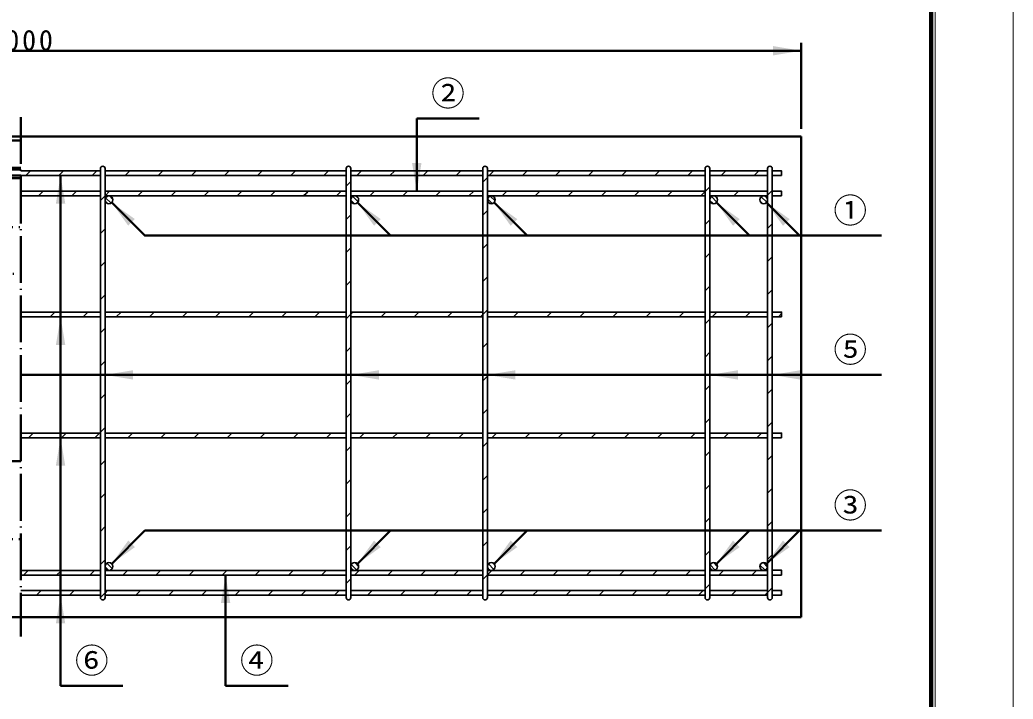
# Model space of a CAD drawing. Units: millimetres, scale not verified. Extents: x -2102 to 2102, y -1485 to 1485.
# Drawn here: x 830 to 2102, y -644 to 226 of the extents above; entities that cross this region are included whole.
import ezdxf
from ezdxf.enums import TextEntityAlignment as Align

# ---------------------------------------------------------------- set-up
doc = ezdxf.new("R2010")
doc.units = ezdxf.units.MM
doc.header["$LTSCALE"] = 5
doc.linetypes.add('DOTTED', pattern=[1.75, 0.25, -1.5])
doc.linetypes.add('LONG_DASHED_DOTTED', pattern=[15.25, 12, -1.5, 0.25, -1.5])
doc.layers.add('0-0_V-nasSTD', color=7, linetype='Continuous', lineweight=35)
doc.layers.add('0-1_0', color=7, linetype='Continuous', lineweight=35)
doc.styles.add('ＭＳ ゴシック', font='')
doc.styles.get('ＭＳ ゴシック').set_extended_font_data('MS Gothic')

msp = doc.modelspace()

# ---------------------------------------------------------------- linework, layer by layer
at = {"layer": '0-0_V-nasSTD', "linetype": 'LONG_DASHED_DOTTED', "lineweight": 50}
msp.add_line((830.762, 101.66), (830.762, -564.34), dxfattribs=at)
at = {"layer": '0-0_V-nasSTD', "lineweight": 50}
for p, q in [((1338.262, 99.661), (1338.262, 6.614)), ((881.762, -627.34), (881.762, 26.66)), ((1304.724, -50.348), (1262.298, -7.921)), ((1479.724, -50.348), (1437.298, -7.921)), ((1764.724, -50.348), (1722.298, -7.921)), ((1828.724, -50.348), (1786.298, -7.921)), ((1933.762, -228.84), (830.762, -228.84)), ((989.724, -428.418), (947.298, -470.844)), ((1933.762, -428.418), (989.724, -428.418)), ((1304.724, -428.418), (1262.298, -470.844)), ((1479.724, -428.418), (1437.298, -470.844)), ((1764.724, -428.418), (1722.298, -470.844)), ((1828.724, -428.418), (1786.298, -470.844)), ((1093.262, -627.34), (1093.262, -485.38))]:
    msp.add_line(p, q, dxfattribs=at)
at = {"layer": '0-0_V-nasSTD'}
for p, q in [((944.317, 0.583), (948.732, -3.831)), ((1432.384, 0.42), (1438.569, -5.764)), ((939.539, -1.709), (946.439, -8.609)), ((1253.782, -4.825), (1258.323, -9.366)), ((1256.15, -0.122), (1263.026, -6.998)), ((1428.911, -3.177), (1434.971, -9.238)), ((1713.84, -5.264), (1717.884, -9.308)), ((1715.92, -0.273), (1722.876, -7.229)), ((1777.947, -5.731), (1781.417, -9.201)), ((1779.711, -0.425), (1786.724, -7.437)), ((941.216, -470.077), (948.066, -476.926)), ((1258.717, -469.38), (1263.762, -474.425)), ((1436.046, -469.932), (1438.211, -472.097)), ((1718.353, -469.397), (1723.746, -474.789)), ((1782.03, -469.434), (1787.709, -475.112)), ((938.773, -474.705), (943.438, -479.369)), ((1254.331, -472.065), (1261.078, -478.812)), ((1430.061, -471.018), (1437.124, -478.081)), ((1714.206, -472.321), (1720.822, -478.936)), ((1778.1, -472.575), (1784.568, -479.043))]:
    msp.add_line(p, q, dxfattribs=at)
at = {"layer": '0-0_V-nasSTD', "lineweight": 18}
for points in [[(-2102.5, -1485), (-2102.5, 1485), (2102.5, 1485), (2102.5, -1485)], [(-2002.5, -1385), (-2002.5, 1385), (2002.5, 1385), (2002.5, -1385)]]:
    msp.add_lwpolyline(points, close=True, dxfattribs=at)
at = {"layer": '0-0_V-nasSTD', "lineweight": 100}
msp.add_lwpolyline([(-1997.5, 1380), (-1997.5, -1380), (1997.5, -1380), (1997.5, 1380)], close=True, dxfattribs=at)
at = {"layer": '0-0_V-nasSTD', "lineweight": 50}
msp.add_lwpolyline([(1933.762, -50.348), (989.724, -50.348), (947.298, -7.921)], dxfattribs=at)
at = {"layer": '0-0_V-nasSTD'}
for centre, start, end in [((943.762, -4.386), 180, 90), ((943.762, -4.386), 90, 180), ((1258.762, -4.386), 90, 180), ((1258.762, -4.386), 180, 90), ((1433.762, -4.386), 90, 180), ((1433.762, -4.386), 180, 90), ((1718.762, -4.386), 90, 180), ((1718.762, -4.386), 180, 90), ((1782.762, -4.386), 90, 0), ((1782.762, -4.386), 0, 90), ((943.762, -474.38), 270, 180), ((1258.762, -474.38), 270, 180), ((1433.762, -474.38), 270, 180), ((1718.762, -474.38), 270, 180), ((1782.762, -474.38), 0, 270), ((943.762, -474.38), 180, 270), ((1258.762, -474.38), 180, 270), ((1433.762, -474.38), 180, 270), ((1718.762, -474.38), 180, 270), ((1782.762, -474.38), 270, 0)]:
    msp.add_arc(centre, 5, start, end, dxfattribs=at)
for points in [[(1794.762, 180.66), (1794.762, 192.66), (1830.762, 186.66)], [(1332.262, 42.614), (1338.262, 6.614), (1344.262, 42.614)], [(875.762, -9.34), (881.762, 26.66), (887.762, -9.34)], [(947.298, -7.921), (968.511, -37.62), (976.996, -29.134)], [(1262.298, -7.921), (1283.511, -37.62), (1291.996, -29.134)], [(1437.298, -7.921), (1458.511, -37.62), (1466.996, -29.134)], [(1722.298, -7.921), (1743.511, -37.62), (1751.996, -29.134)], [(1786.298, -7.921), (1807.511, -37.62), (1815.996, -29.134)], [(875.762, -190.34), (881.762, -154.34), (887.762, -190.34)], [(938.762, -228.84), (974.762, -234.84), (974.762, -222.84)], [(1253.762, -228.84), (1289.762, -234.84), (1289.762, -222.84)], [(1428.762, -228.84), (1464.762, -234.84), (1464.762, -222.84)], [(1713.762, -228.84), (1749.762, -234.84), (1749.762, -222.84)], [(1793.762, -228.84), (1829.762, -234.84), (1829.762, -222.84)], [(875.762, -345.34), (881.762, -309.34), (887.762, -345.34)], [(947.298, -470.844), (968.511, -441.146), (976.996, -449.631)], [(1262.298, -470.844), (1283.511, -441.146), (1291.996, -449.631)], [(1437.298, -470.844), (1458.511, -441.146), (1466.996, -449.631)], [(1722.298, -470.844), (1743.511, -441.146), (1751.996, -449.631)], [(1786.298, -470.844), (1807.511, -441.146), (1815.996, -449.631)], [(1087.262, -521.38), (1093.262, -485.38), (1099.262, -521.38)], [(875.762, -547.34), (881.762, -511.34), (887.762, -547.34)]]:
    msp.add_solid(points, dxfattribs=at)
at = {"layer": '0-1_0', "lineweight": 50}
for p, q in [((1830.762, 86.66), (1830.762, 196.66)), ((-169.238, 186.66), (1830.762, 186.66)), ((1338.262, 99.661), (1418.262, 99.661)), ((-161.238, 76.66), (1830.762, 76.66)), ((1830.762, 76.66), (1830.762, -539.34)), ((-161.238, 71.66), (830.762, 71.66)), ((-169.238, 36.675), (830.762, 36.675)), ((-169.238, 34.66), (830.762, 34.66)), ((-169.238, 26.66), (830.762, 26.66)), ((-169.238, 23.302), (830.762, 23.302)), ((-49.238, -339.34), (830.762, -339.34)), ((-169.238, -539.34), (1830.762, -539.34)), ((881.762, -627.34), (961.762, -627.34)), ((1093.262, -627.34), (1173.262, -627.34))]:
    msp.add_line(p, q, dxfattribs=at)
at = {"layer": '0-1_0'}
for p, q in [((830.762, 32.66), (932.762, 32.66)), ((830.762, 26.66), (932.762, 26.66)), ((837.237, 26.66), (843.237, 32.66)), ((879.663, 26.66), (885.663, 32.66)), ((922.089, 26.66), (928.089, 32.66)), ((932.762, -514.34), (932.762, 35.66)), ((938.762, 35.66), (938.762, -514.34)), ((938.762, 32.66), (1247.762, 32.66)), ((938.762, 26.66), (1247.762, 26.66)), ((964.516, 26.66), (967.62, 29.763)), ((970.516, 32.66), (967.62, 29.763)), ((1006.942, 26.66), (1012.942, 32.66)), ((1049.369, 26.66), (1055.369, 32.66)), ((1091.795, 26.66), (1097.795, 32.66)), ((1134.222, 26.66), (1140.222, 32.66)), ((1176.648, 26.66), (1182.648, 32.66)), ((1219.074, 26.66), (1225.074, 32.66)), ((1247.762, -514.34), (1247.762, 35.66)), ((1253.762, 35.66), (1253.762, -514.34)), ((1253.762, 32.66), (1422.762, 32.66)), ((1253.762, 26.66), (1422.762, 26.66)), ((1261.501, 26.66), (1267.501, 32.66)), ((1303.927, 26.66), (1309.927, 32.66)), ((1346.354, 26.66), (1352.354, 32.66)), ((1388.78, 26.66), (1394.78, 32.66)), ((1422.762, -514.34), (1422.762, 35.66)), ((1428.762, 35.66), (1428.762, -514.34)), ((1428.762, 32.66), (1707.762, 32.66)), ((1428.762, 26.66), (1707.762, 26.66)), ((1437.206, 32.66), (1431.206, 26.66)), ((1479.633, 32.66), (1473.633, 26.66)), ((1522.059, 32.66), (1516.059, 26.66)), ((1564.486, 32.66), (1558.486, 26.66)), ((1600.912, 26.66), (1606.912, 32.66)), ((1643.338, 26.66), (1649.338, 32.66)), ((1685.765, 26.66), (1691.765, 32.66)), ((1707.762, -514.34), (1707.762, 35.66)), ((1713.762, 35.66), (1713.762, -514.34)), ((1713.762, 32.66), (1787.762, 32.66)), ((1713.762, 26.66), (1787.762, 26.66)), ((1728.191, 26.66), (1734.191, 32.66)), ((1770.618, 26.66), (1776.618, 32.66)), ((1787.762, -514.34), (1787.762, 35.66)), ((1793.762, 35.66), (1793.762, -514.34)), ((1793.762, 26.66), (1805.762, 26.66)), ((1253.762, 18.922), (1247.762, 12.922)), ((1428.762, 24.216), (1422.762, 18.216)), ((830.762, 6.614), (932.762, 6.614)), ((830.762, 0.614), (932.762, 0.614)), ((853.618, 0.614), (859.618, 6.614)), ((896.044, 0.614), (902.044, 6.614)), ((938.762, 0.906), (932.762, -5.094)), ((938.762, 6.614), (1247.762, 6.614)), ((944.47, 6.614), (938.762, 0.906)), ((938.762, 0.614), (1247.762, 0.614)), ((986.897, 6.614), (980.897, 0.614)), ((1023.323, 0.614), (1029.323, 6.614)), ((1065.75, 0.614), (1071.75, 6.614)), ((1108.176, 0.614), (1114.176, 6.614)), ((1150.602, 0.614), (1156.602, 6.614)), ((1193.029, 0.614), (1196.301, 3.887)), ((1199.029, 6.614), (1196.301, 3.887)), ((1235.455, 0.614), (1241.455, 6.614)), ((1253.762, 6.614), (1422.762, 6.614)), ((1253.762, 0.614), (1422.762, 0.614)), ((1277.882, 0.614), (1283.882, 6.614)), ((1320.308, 0.614), (1326.308, 6.614)), ((1362.734, 0.614), (1368.734, 6.614)), ((1405.161, 0.614), (1411.161, 6.614)), ((1428.762, 6.614), (1707.762, 6.614)), ((1428.762, 0.614), (1707.762, 0.614)), ((1447.587, 0.614), (1453.587, 6.614)), ((1496.014, 6.614), (1490.014, 0.614)), ((1538.44, 6.614), (1532.44, 0.614)), ((1574.866, 0.614), (1580.866, 6.614)), ((1617.293, 0.614), (1623.293, 6.614)), ((1659.719, 0.614), (1665.719, 6.614)), ((1702.146, 0.614), (1707.762, 6.231)), ((1713.762, 12.231), (1707.762, 6.231)), ((1713.762, 6.614), (1787.762, 6.614)), ((1713.762, 0.614), (1787.762, 0.614)), ((1744.572, 0.614), (1750.572, 6.614)), ((1786.998, 0.614), (1787.762, 1.378)), ((1793.762, 7.378), (1787.762, 1.378)), ((1793.762, 0.66), (1805.762, 0.66)), ((1262.002, -8.195), (1262.571, -7.625)), ((1253.762, -23.505), (1247.762, -29.505)), ((1428.762, -18.211), (1422.762, -24.211)), ((1713.762, -30.195), (1707.762, -36.195)), ((1793.762, -35.048), (1787.762, -41.048)), ((938.762, -41.52), (932.762, -47.52)), ((1428.762, -60.637), (1422.762, -66.637)), ((1253.762, -65.931), (1247.762, -71.931)), ((1713.762, -72.622), (1707.762, -78.622)), ((938.762, -83.946), (932.762, -89.946)), ((1793.762, -77.475), (1787.762, -83.475)), ((1253.762, -108.358), (1247.762, -114.358)), ((1428.762, -103.063), (1422.762, -109.063)), ((938.762, -126.373), (932.762, -132.373)), ((1713.762, -115.048), (1707.762, -121.048)), ((1793.762, -119.901), (1787.762, -125.901)), ((830.762, -148.34), (932.762, -148.34)), ((830.762, -149.52), (831.942, -148.34)), ((868.369, -154.34), (874.369, -148.34)), ((910.795, -154.34), (916.795, -148.34)), ((938.762, -148.34), (1247.762, -148.34)), ((953.222, -154.34), (959.222, -148.34)), ((995.648, -154.34), (1001.648, -148.34)), ((1038.074, -154.34), (1044.074, -148.34)), ((1080.501, -154.34), (1086.501, -148.34)), ((1122.927, -154.34), (1128.927, -148.34)), ((1165.354, -154.34), (1171.354, -148.34)), ((1207.78, -154.34), (1213.78, -148.34)), ((1253.762, -150.784), (1247.762, -156.784)), ((1253.762, -148.34), (1422.762, -148.34)), ((1256.206, -148.34), (1253.762, -150.784)), ((1292.633, -154.34), (1298.633, -148.34)), ((1335.059, -154.34), (1341.059, -148.34)), ((1377.486, -154.34), (1383.486, -148.34)), ((1419.912, -154.34), (1422.762, -151.49)), ((1428.762, -145.49), (1422.762, -151.49)), ((1428.762, -148.34), (1707.762, -148.34)), ((1468.338, -148.34), (1462.338, -154.34)), ((1504.765, -154.34), (1510.765, -148.34)), ((1547.191, -154.34), (1553.191, -148.34)), ((1589.618, -154.34), (1595.618, -148.34)), ((1632.044, -154.34), (1638.044, -148.34)), ((1674.47, -154.34), (1680.47, -148.34)), ((1713.762, -148.34), (1787.762, -148.34)), ((1716.897, -154.34), (1722.897, -148.34)), ((1759.323, -154.34), (1765.323, -148.34)), ((1801.75, -154.34), (1805.762, -150.327)), ((830.762, -154.34), (932.762, -154.34)), ((938.762, -154.34), (1247.762, -154.34)), ((1253.762, -154.34), (1422.762, -154.34)), ((1428.762, -154.34), (1707.762, -154.34)), ((1713.762, -157.475), (1707.762, -163.475)), ((1713.762, -154.34), (1787.762, -154.34)), ((1793.762, -162.327), (1787.762, -168.327)), ((1793.762, -154.34), (1805.762, -154.34)), ((938.762, -168.799), (932.762, -174.799)), ((1428.762, -187.916), (1422.762, -193.916)), ((1253.762, -193.211), (1247.762, -199.211)), ((1713.762, -199.901), (1707.762, -205.901)), ((938.762, -211.226), (932.762, -217.226)), ((1793.762, -204.754), (1787.762, -210.754)), ((1253.762, -235.637), (1247.762, -241.637)), ((1428.762, -230.343), (1422.762, -236.343)), ((938.762, -253.652), (932.762, -259.652)), ((1713.762, -242.327), (1707.762, -248.327)), ((1793.762, -247.18), (1787.762, -253.18)), ((1253.762, -278.063), (1247.762, -284.063)), ((1428.762, -272.769), (1422.762, -278.769)), ((1713.762, -284.754), (1707.762, -290.754)), ((1793.762, -289.607), (1787.762, -295.607)), ((830.762, -303.34), (932.762, -303.34)), ((840.648, -309.34), (846.648, -303.34)), ((883.074, -309.34), (889.074, -303.34)), ((925.501, -309.34), (931.501, -303.34)), ((938.762, -296.078), (932.762, -302.078)), ((938.762, -303.34), (1247.762, -303.34)), ((967.927, -309.34), (973.927, -303.34)), ((1010.354, -309.34), (1016.354, -303.34)), ((1052.78, -309.34), (1058.78, -303.34)), ((1095.206, -309.34), (1101.206, -303.34)), ((1137.633, -309.34), (1143.633, -303.34)), ((1180.059, -309.34), (1186.059, -303.34)), ((1222.486, -309.34), (1228.486, -303.34)), ((1253.762, -303.34), (1422.762, -303.34)), ((1270.912, -303.34), (1264.912, -309.34)), ((1307.338, -309.34), (1313.338, -303.34)), ((1349.765, -309.34), (1355.765, -303.34)), ((1392.191, -309.34), (1398.191, -303.34)), ((1428.762, -303.34), (1707.762, -303.34)), ((1434.618, -309.34), (1440.618, -303.34)), ((1477.044, -309.34), (1483.044, -303.34)), ((1519.47, -309.34), (1525.47, -303.34)), ((1561.897, -309.34), (1567.897, -303.34)), ((1604.323, -309.34), (1610.323, -303.34)), ((1646.75, -309.34), (1652.75, -303.34)), ((1689.176, -309.34), (1695.176, -303.34)), ((1713.762, -303.34), (1787.762, -303.34)), ((1731.602, -309.34), (1737.602, -303.34)), ((1774.029, -309.34), (1780.029, -303.34)), ((830.762, -309.34), (932.762, -309.34)), ((938.762, -309.34), (1247.762, -309.34)), ((1253.762, -309.34), (1422.762, -309.34)), ((1428.762, -315.195), (1422.762, -321.195)), ((1428.762, -309.34), (1707.762, -309.34)), ((1713.762, -309.34), (1787.762, -309.34)), ((1793.762, -309.34), (1805.762, -309.34)), ((1253.762, -320.49), (1247.762, -326.49)), ((1713.762, -327.18), (1707.762, -333.18)), ((938.762, -338.505), (932.762, -344.505)), ((1793.762, -332.033), (1787.762, -338.033)), ((1253.762, -362.916), (1247.762, -368.916)), ((1428.762, -357.622), (1422.762, -363.622)), ((938.762, -380.931), (932.762, -386.931)), ((1713.762, -369.607), (1707.762, -375.607)), ((1793.762, -374.459), (1787.762, -380.459)), ((1253.762, -405.343), (1247.762, -411.343)), ((1422.762, -406.048), (1428.762, -400.048)), ((1713.762, -412.033), (1707.762, -418.033)), ((1793.762, -416.886), (1787.762, -422.886)), ((938.762, -423.358), (932.762, -429.358)), ((1422.762, -448.475), (1428.762, -442.475)), ((1253.762, -447.769), (1247.762, -453.769)), ((1713.762, -454.459), (1707.762, -460.459)), ((938.762, -465.784), (932.762, -471.784)), ((1793.762, -459.312), (1787.762, -465.312)), ((830.762, -479.38), (932.762, -479.38)), ((834.314, -485.38), (840.314, -479.38)), ((876.74, -485.38), (882.74, -479.38)), ((919.167, -485.38), (925.167, -479.38)), ((938.762, -479.38), (1247.762, -479.38)), ((967.593, -479.38), (961.593, -485.38)), ((1010.019, -479.38), (1004.019, -485.38)), ((1052.446, -479.38), (1046.446, -485.38)), ((1088.872, -485.38), (1094.872, -479.38)), ((1131.299, -485.38), (1137.299, -479.38)), ((1173.725, -485.38), (1179.725, -479.38)), ((1216.151, -485.38), (1222.151, -479.38)), ((1253.762, -479.38), (1422.762, -479.38)), ((1258.578, -485.38), (1264.578, -479.38)), ((1301.004, -485.38), (1307.004, -479.38)), ((1343.431, -485.38), (1349.431, -479.38)), ((1385.857, -485.38), (1391.857, -479.38)), ((1428.762, -479.38), (1707.762, -479.38)), ((1428.762, -484.901), (1434.284, -479.38)), ((1470.71, -485.38), (1476.71, -479.38)), ((1513.136, -485.38), (1519.136, -479.38)), ((1555.563, -485.38), (1561.563, -479.38)), ((1597.989, -485.38), (1603.989, -479.38)), ((1640.416, -485.38), (1646.416, -479.38)), ((1682.842, -485.38), (1688.842, -479.38)), ((1713.762, -479.38), (1787.762, -479.38)), ((1725.268, -485.38), (1731.268, -479.38)), ((1767.695, -485.38), (1773.695, -479.38)), ((830.762, -485.38), (932.762, -485.38)), ((938.762, -485.38), (1247.762, -485.38)), ((1247.762, -496.195), (1253.762, -490.195)), ((1253.762, -485.38), (1422.762, -485.38)), ((1422.762, -490.901), (1428.762, -484.901)), ((1428.762, -485.38), (1707.762, -485.38)), ((1713.762, -485.38), (1787.762, -485.38)), ((1793.762, -485.34), (1805.762, -485.34)), ((830.762, -505.34), (932.762, -505.34)), ((850.78, -511.34), (856.78, -505.34)), ((893.206, -511.34), (899.206, -505.34)), ((938.762, -508.211), (932.762, -514.211)), ((938.762, -505.34), (1247.762, -505.34)), ((941.633, -505.34), (938.762, -508.211)), ((984.059, -505.34), (978.059, -511.34)), ((1026.486, -505.34), (1020.486, -511.34)), ((1062.912, -511.34), (1068.912, -505.34)), ((1105.338, -511.34), (1111.338, -505.34)), ((1147.765, -511.34), (1153.765, -505.34)), ((1190.191, -511.34), (1196.191, -505.34)), ((1232.618, -511.34), (1238.618, -505.34)), ((1253.762, -505.34), (1422.762, -505.34)), ((1275.044, -511.34), (1281.044, -505.34)), ((1317.47, -511.34), (1323.47, -505.34)), ((1359.897, -511.34), (1365.897, -505.34)), ((1402.323, -511.34), (1408.323, -505.34)), ((1428.762, -505.34), (1707.762, -505.34)), ((1444.75, -511.34), (1450.75, -505.34)), ((1487.176, -511.34), (1493.176, -505.34)), ((1529.602, -511.34), (1535.602, -505.34)), ((1572.029, -511.34), (1578.029, -505.34)), ((1614.455, -511.34), (1620.455, -505.34)), ((1656.882, -511.34), (1662.882, -505.34)), ((1699.308, -511.34), (1705.308, -505.34)), ((1713.762, -496.886), (1707.762, -502.886)), ((1713.762, -505.34), (1787.762, -505.34)), ((1741.735, -511.34), (1747.735, -505.34)), ((1784.161, -511.34), (1787.762, -507.739)), ((1793.762, -501.739), (1787.762, -507.739)), ((1793.762, -505.34), (1805.762, -505.34)), ((1805.762, -505.34), (1805.762, -511.34)), ((830.762, -511.34), (932.762, -511.34)), ((938.762, -511.34), (1247.762, -511.34)), ((1253.762, -511.34), (1422.762, -511.34)), ((1428.762, -511.34), (1707.762, -511.34)), ((1713.762, -511.34), (1787.762, -511.34)), ((1793.762, -511.34), (1805.762, -511.34))]:
    msp.add_line(p, q, dxfattribs=at)
at = {"layer": '0-1_0', "linetype": 'DOTTED', "lineweight": 50}
for p, q in [((-169.238, -39.34), (830.762, -39.34)), ((830.762, -99.34), (-169.238, -99.34)), ((-169.238, -439.34), (830.762, -439.34))]:
    msp.add_line(p, q, dxfattribs=at)
at = {"layer": '0-1_0'}
for points in [[(1793.762, 32.66), (1805.762, 32.66), (1805.762, 26.66)], [(1793.762, 6.66), (1805.762, 6.66), (1805.762, 0.66)], [(1793.762, -148.34), (1805.762, -148.34), (1805.762, -154.34)], [(1793.762, -303.34), (1805.762, -303.34), (1805.762, -309.34)], [(1793.762, -479.34), (1805.762, -479.34), (1805.762, -485.34)]]:
    msp.add_lwpolyline(points, dxfattribs=at)
for centre in [(943.762, -4.386), (1258.762, -4.386), (1433.762, -4.386), (1718.762, -4.386), (1782.762, -4.386), (943.762, -474.38), (1258.762, -474.38), (1433.762, -474.38), (1718.762, -474.38), (1782.762, -474.38)]:
    msp.add_circle(centre, 5, dxfattribs=at)
for centre, start, end in [((935.762, 35.66), 0, 180), ((1250.762, 35.66), 0, 180), ((1425.762, 35.66), 0, 180), ((1710.762, 35.66), 0, 180), ((1790.762, 35.66), 0, 180), ((935.762, -514.34), 180, 0), ((1250.762, -514.34), 180, 0), ((1425.762, -514.34), 180, 0), ((1710.762, -514.34), 180, 0), ((1790.762, -514.34), 180, 0)]:
    msp.add_arc(centre, 3, start, end, dxfattribs=at)

# ---------------------------------------------------------------- texts
at = {"layer": '0-0_V-nasSTD', "style": 'ＭＳ ゴシック'}
for s, p in [('②', (1356.662, 106.661)), ('①', (1872.162, -43.348)), ('⑤', (1872.162, -221.84)), ('③', (1872.162, -421.418)), ('⑥', (900.162, -620.34)), ('④', (1111.662, -620.34))]:
    msp.add_text(s, height=31.67, dxfattribs=at).set_placement(p, align=Align.BOTTOM_LEFT)
at = {"layer": '0-0_V-nasSTD', "insert": (789.362, 186.66), "char_height": 26.39, "attachment_point": 7, "style": 'ＭＳ ゴシック'}
msp.add_mtext('\\T1.2;2000', dxfattribs=at)

doc.saveas('drawing.dxf')
